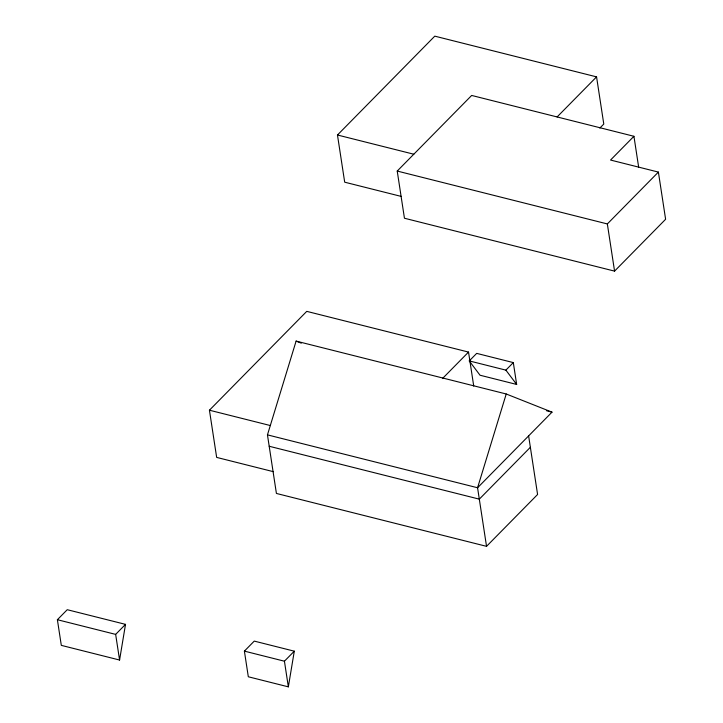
<?xml version="1.0" encoding="UTF-8"?>
<svg xmlns="http://www.w3.org/2000/svg" width="723" height="723" viewBox="0 0 723 723"><rect width="100%" height="100%" fill="white"/><g stroke="black" fill="none" stroke-linecap="round" stroke-linejoin="round"><path stroke-width="1.08" d="M119.575 660.036L125.513 624.365L67.248 609.706L57.388 619.719L61.31 645.368L119.575 660.036L115.653 634.387L125.513 624.365M288.35 686.85L294.297 651.179L254.252 641.102L244.392 651.125L248.314 676.773L288.35 686.85L284.428 661.202L294.297 651.179M267.456 434.866L296.105 341.102L506.227 393.99L552.01 412.146L477.569 487.754L486.534 546.335L276.412 493.448L267.456 434.866L477.569 487.754L506.227 393.99M401.392 196.457L344.69 182.187L337.469 135.002L434.785 36.15L596.565 76.873L603.786 124.058L599.837 128.061M633.935 136.286L610.546 160.045L658.391 172.092L665.612 219.268L614.568 271.125L404.446 218.238L397.225 171.053L471.667 95.445L633.935 136.286L638.635 167.013M273.366 471.676L216.656 457.397L209.435 410.212L306.751 311.36L468.531 352.083L473.737 386.1M557.108 116.945L596.565 76.873M442.494 378.536L468.531 352.083M469.263 360.913L476.692 353.375L513.312 362.594L516.656 384.446L480.036 375.228L469.263 360.913L505.883 370.131L516.656 384.446M614.568 271.125L607.347 223.94L658.391 172.092M505.883 370.131L513.312 362.594M530.366 447.302L479.313 499.15L269.2 446.263M486.534 546.335L537.587 494.487L528.621 435.897M337.469 135.002L413.8 154.216M397.225 171.053L607.347 223.94M546.57 410.772L552.01 412.146M209.435 410.212L270.501 425.585M244.392 651.125L284.428 661.202M57.388 619.719L115.653 634.387M296.105 341.102L301.31 343.163"/></g></svg>
